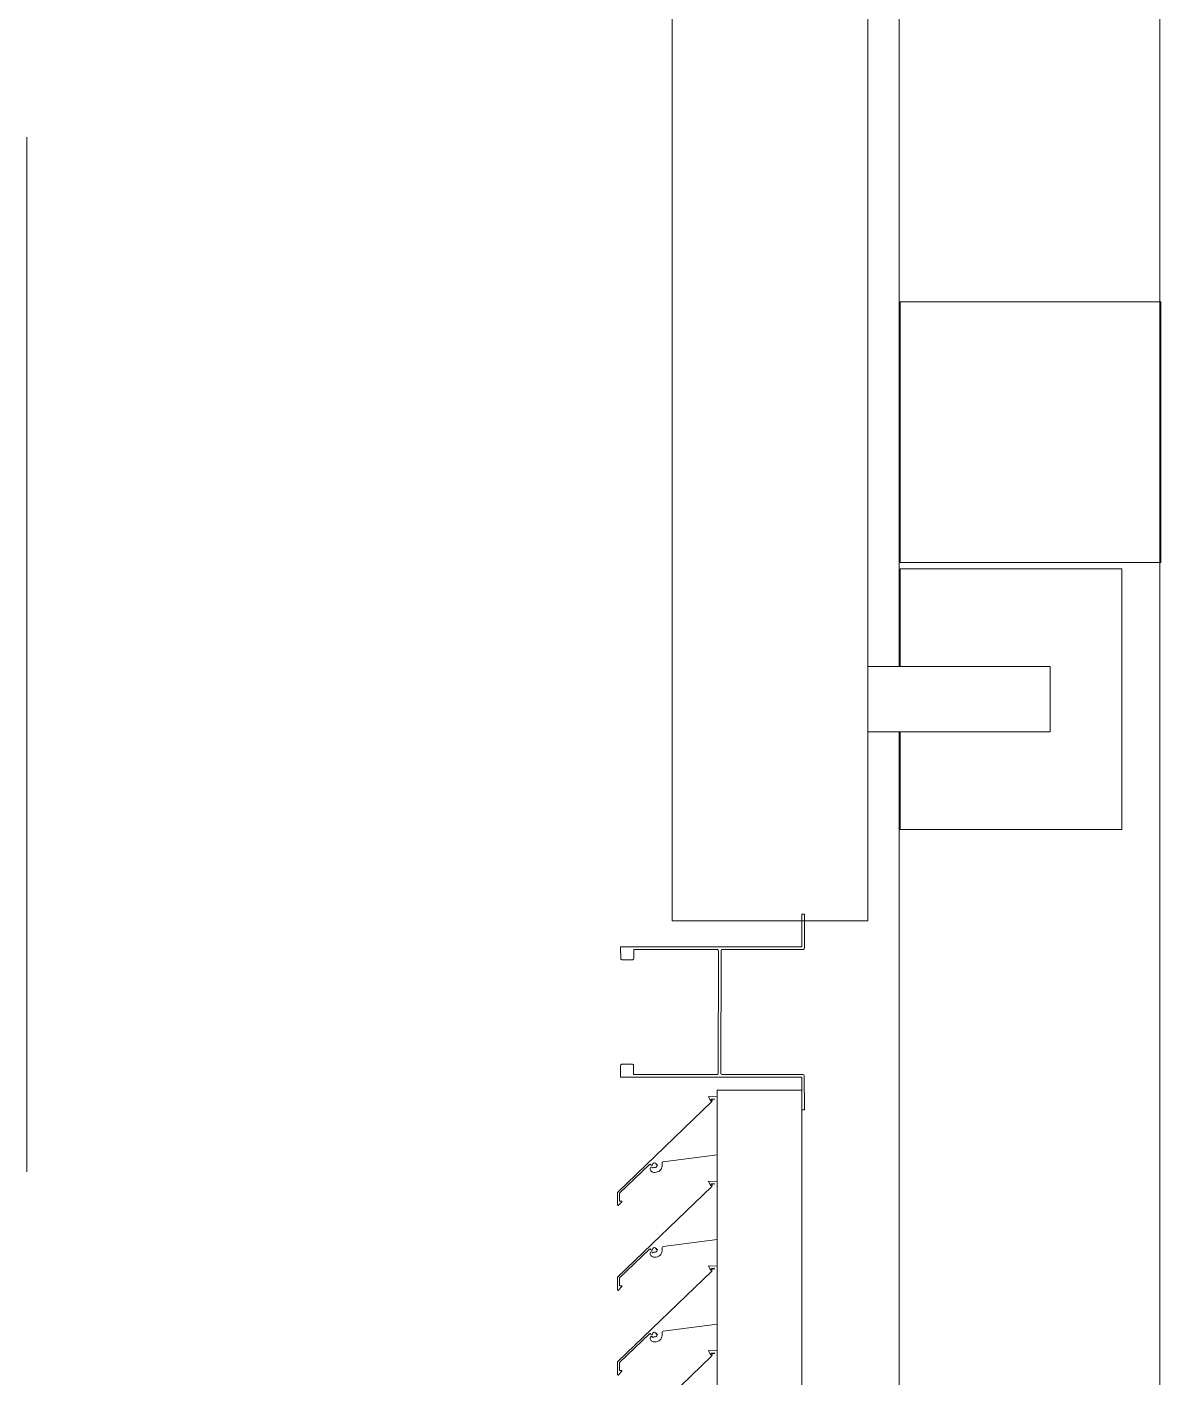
# Model space of a CAD drawing. Header units: millimetres. Extents: x -220592 to 404889, y -217665 to 38245.
# Drawn here: x 7737.65 to 7746.35, y -47942.07 to -47931.71 of the extents above; entities that cross this region are included whole.
import ezdxf

# ---------------------------------------------------------------- set-up
doc = ezdxf.new("R2010")
doc.units = ezdxf.units.MM
doc.linetypes.add('XKITLINE00', pattern=[0])
doc.layers.add('Part', color=7, linetype='Continuous', lineweight=0)
doc.layers.add('S-GRID', color=7, linetype='Continuous', lineweight=0)

# ---------------------------------------------------------------- blocks, each defined once
blk = doc.blocks.new('*A15045')
at = {"layer": 'S-GRID', "color": 7, "linetype": 'XKITLINE00', "lineweight": 0}
blk.add_line((0, 269.722485), (0, 277.659985), dxfattribs=at)
blk = doc.blocks.new('*A15047')
at = {"layer": 'Part', "color": 7, "linetype": 'XKITLINE00', "lineweight": 0}
for p, q in [((8.69, 356.643483), (8.69, 102.780027)), ((6.69, 273.599959), (6.69, 283.199959)), ((6.69, 102.780027), (6.69, 273.099959))]:
    blk.add_line(p, q, dxfattribs=at)
blk = doc.blocks.new('*A15791')
at = {"layer": 'Part', "color": 7, "linetype": 'XKITLINE00', "lineweight": 0}
for p, q in [((5.294696, 268.349826), (5.227201, 268.35244)), ((5.227201, 268.35244), (5.242736, 268.318953)), ((5.255094, 268.312484), (4.529972, 267.616238)), ((5.242736, 268.318953), (5.247859, 268.319365)), ((5.247859, 268.319365), (5.247988, 268.331556)), ((5.247988, 268.331556), (5.272971, 268.334696)), ((5.257991, 268.331027), (5.255094, 268.312484)), ((5.275007, 268.328123), (5.257991, 268.331027)), ((5.272971, 268.334696), (5.275007, 268.328123)), ((4.545007, 267.609871), (4.776023, 267.831274)), ((4.776023, 267.831274), (4.781182, 267.832366)), ((4.781182, 267.832366), (4.784837, 267.827739)), ((4.784837, 267.827739), (4.789301, 267.823885)), ((4.789301, 267.823885), (4.795195, 267.824091)), ((4.795195, 267.824091), (4.799378, 267.828248)), ((4.799378, 267.828248), (4.802492, 267.835822)), ((4.802492, 267.835822), (4.807159, 267.840608)), ((4.807159, 267.840608), (4.813235, 267.843398)), ((4.813235, 267.843398), (4.819907, 267.84382)), ((4.819907, 267.84382), (4.822229, 267.83643)), ((4.822229, 267.83643), (4.829394, 267.835486)), ((4.829394, 267.835486), (4.828225, 267.828426)), ((4.828225, 267.828426), (4.83593, 267.82732)), ((4.835361, 267.820836), (4.832559, 267.814962)), ((4.83593, 267.82732), (4.835361, 267.820836)), ((4.871325, 267.808485), (4.873548, 267.818484)), ((4.872437, 267.838854), (4.872676, 267.844376)), ((4.873923, 267.82872), (4.872437, 267.838854)), ((4.872676, 267.844376), (4.875813, 267.848928)), ((4.873548, 267.818484), (4.873923, 267.82872)), ((4.875813, 267.848928), (4.880888, 267.851118)), ((4.880888, 267.851118), (5.294696, 267.904122)), ((4.78333, 267.806456), (4.78069, 267.800982)), ((4.78069, 267.800982), (4.781186, 267.793212)), ((4.781186, 267.793212), (4.782921, 267.787716)), ((4.782921, 267.787716), (4.785675, 267.782653)), ((4.788474, 267.809693), (4.78333, 267.806456)), ((4.785675, 267.782653), (4.789347, 267.77821)), ((4.794552, 267.809705), (4.788474, 267.809693)), ((4.789347, 267.77821), (4.7938, 267.774552)), ((4.7938, 267.774552), (4.79887, 267.771812)), ((4.799708, 267.806487), (4.794552, 267.809705)), ((4.79887, 267.771812), (4.804371, 267.770093)), ((4.80265, 267.801015), (4.799708, 267.806487)), ((4.80468, 267.805996), (4.80265, 267.801015)), ((4.804371, 267.770093), (4.810099, 267.769457)), ((4.809491, 267.808403), (4.80468, 267.805996)), ((4.815409, 267.807498), (4.809491, 267.808403)), ((4.810099, 267.769457), (4.816898, 267.769359)), ((4.821909, 267.807842), (4.815409, 267.807498)), ((4.816898, 267.769359), (4.827111, 267.770144)), ((4.827877, 267.81044), (4.821909, 267.807842)), ((4.827111, 267.770144), (4.837012, 267.772767)), ((4.832559, 267.814962), (4.827877, 267.81044)), ((4.837012, 267.772767), (4.846275, 267.77714)), ((4.846275, 267.77714), (4.854591, 267.783118)), ((4.854591, 267.783118), (4.861687, 267.790505)), ((4.861687, 267.790505), (4.867327, 267.799055)), ((4.867327, 267.799055), (4.871325, 267.808485)), ((4.529972, 267.616238), (4.530525, 267.517087)), ((4.530525, 267.517087), (4.535206, 267.514619)), ((4.535206, 267.514619), (4.563855, 267.543507)), ((4.54535, 267.548525), (4.545007, 267.609871)), ((4.56277, 267.548428), (4.54535, 267.548525)), ((4.563855, 267.543507), (4.56277, 267.548428))]:
    blk.add_line(p, q, dxfattribs=at)
blk = doc.blocks.new('*A15792')
at = {"layer": 'Part', "color": 7, "linetype": 'XKITLINE00', "lineweight": 0}
for p, q in [((5.255094, 268.962484), (4.529972, 268.266238)), ((5.294696, 268.999826), (5.227201, 269.00244)), ((5.227201, 269.00244), (5.242736, 268.968953)), ((5.242736, 268.968953), (5.247859, 268.969365)), ((5.247859, 268.969365), (5.247988, 268.981556)), ((5.247988, 268.981556), (5.272971, 268.984696)), ((5.257991, 268.981027), (5.255094, 268.962484)), ((5.275007, 268.978123), (5.257991, 268.981027)), ((5.272971, 268.984696), (5.275007, 268.978123)), ((4.880888, 268.501118), (5.294696, 268.554122)), ((4.545007, 268.259871), (4.776023, 268.481274)), ((4.776023, 268.481274), (4.781182, 268.482366)), ((4.78333, 268.456456), (4.78069, 268.450982)), ((4.78069, 268.450982), (4.781186, 268.443212)), ((4.781182, 268.482366), (4.784837, 268.477739)), ((4.781186, 268.443212), (4.782921, 268.437716)), ((4.788474, 268.459693), (4.78333, 268.456456)), ((4.784837, 268.477739), (4.789301, 268.473885)), ((4.794552, 268.459705), (4.788474, 268.459693)), ((4.789301, 268.473885), (4.795195, 268.474091)), ((4.799708, 268.456487), (4.794552, 268.459705)), ((4.795195, 268.474091), (4.799378, 268.478248)), ((4.799378, 268.478248), (4.802492, 268.485822)), ((4.80265, 268.451015), (4.799708, 268.456487)), ((4.802492, 268.485822), (4.807159, 268.490608)), ((4.80468, 268.455996), (4.80265, 268.451015)), ((4.809491, 268.458403), (4.80468, 268.455996)), ((4.807159, 268.490608), (4.813235, 268.493398)), ((4.815409, 268.457498), (4.809491, 268.458403)), ((4.813235, 268.493398), (4.819907, 268.49382)), ((4.821909, 268.457842), (4.815409, 268.457498)), ((4.819907, 268.49382), (4.822229, 268.48643)), ((4.827877, 268.46044), (4.821909, 268.457842)), ((4.822229, 268.48643), (4.829394, 268.485486)), ((4.832559, 268.464962), (4.827877, 268.46044)), ((4.829394, 268.485486), (4.828225, 268.478426)), ((4.828225, 268.478426), (4.83593, 268.47732)), ((4.835361, 268.470836), (4.832559, 268.464962)), ((4.83593, 268.47732), (4.835361, 268.470836)), ((4.854591, 268.433118), (4.861687, 268.440505)), ((4.861687, 268.440505), (4.867327, 268.449055)), ((4.867327, 268.449055), (4.871325, 268.458485)), ((4.871325, 268.458485), (4.873548, 268.468484)), ((4.872437, 268.488854), (4.872676, 268.494376)), ((4.873923, 268.47872), (4.872437, 268.488854)), ((4.872676, 268.494376), (4.875813, 268.498928)), ((4.873548, 268.468484), (4.873923, 268.47872)), ((4.875813, 268.498928), (4.880888, 268.501118)), ((4.782921, 268.437716), (4.785675, 268.432653)), ((4.785675, 268.432653), (4.789347, 268.42821)), ((4.789347, 268.42821), (4.7938, 268.424552)), ((4.7938, 268.424552), (4.79887, 268.421812)), ((4.79887, 268.421812), (4.804371, 268.420093)), ((4.804371, 268.420093), (4.810099, 268.419457)), ((4.810099, 268.419457), (4.816898, 268.419359)), ((4.816898, 268.419359), (4.827111, 268.420144)), ((4.827111, 268.420144), (4.837012, 268.422767)), ((4.837012, 268.422767), (4.846275, 268.42714)), ((4.846275, 268.42714), (4.854591, 268.433118)), ((4.529972, 268.266238), (4.530525, 268.167087)), ((4.54535, 268.198525), (4.545007, 268.259871)), ((4.530525, 268.167087), (4.535206, 268.164619)), ((4.535206, 268.164619), (4.563855, 268.193507)), ((4.56277, 268.198428), (4.54535, 268.198525)), ((4.563855, 268.193507), (4.56277, 268.198428))]:
    blk.add_line(p, q, dxfattribs=at)
blk = doc.blocks.new('*A15793')
at = {"layer": 'Part', "color": 7, "linetype": 'XKITLINE00', "lineweight": 0}
for p, q in [((5.255094, 269.612484), (4.529972, 268.916238)), ((5.294696, 269.649826), (5.227201, 269.65244)), ((5.227201, 269.65244), (5.242736, 269.618953)), ((5.242736, 269.618953), (5.247859, 269.619365)), ((5.247859, 269.619365), (5.247988, 269.631556)), ((5.247988, 269.631556), (5.272971, 269.634696)), ((5.257991, 269.631027), (5.255094, 269.612484)), ((5.275007, 269.628123), (5.257991, 269.631027)), ((5.272971, 269.634696), (5.275007, 269.628123)), ((4.880888, 269.151118), (5.294696, 269.204122)), ((4.545007, 268.909871), (4.776023, 269.131274)), ((4.776023, 269.131274), (4.781182, 269.132366)), ((4.78333, 269.106456), (4.78069, 269.100982)), ((4.78069, 269.100982), (4.781186, 269.093212)), ((4.781182, 269.132366), (4.784837, 269.127739)), ((4.781186, 269.093212), (4.782921, 269.087716)), ((4.782921, 269.087716), (4.785675, 269.082653)), ((4.788474, 269.109693), (4.78333, 269.106456)), ((4.784837, 269.127739), (4.789301, 269.123885)), ((4.785675, 269.082653), (4.789347, 269.07821)), ((4.794552, 269.109705), (4.788474, 269.109693)), ((4.789301, 269.123885), (4.795195, 269.124091)), ((4.789347, 269.07821), (4.7938, 269.074552)), ((4.7938, 269.074552), (4.79887, 269.071812)), ((4.799708, 269.106487), (4.794552, 269.109705)), ((4.795195, 269.124091), (4.799378, 269.128248)), ((4.79887, 269.071812), (4.804371, 269.070093)), ((4.799378, 269.128248), (4.802492, 269.135822)), ((4.80265, 269.101015), (4.799708, 269.106487)), ((4.802492, 269.135822), (4.807159, 269.140608)), ((4.80468, 269.105996), (4.80265, 269.101015)), ((4.804371, 269.070093), (4.810099, 269.069457)), ((4.809491, 269.108403), (4.80468, 269.105996)), ((4.807159, 269.140608), (4.813235, 269.143398)), ((4.815409, 269.107498), (4.809491, 269.108403)), ((4.810099, 269.069457), (4.816898, 269.069359)), ((4.813235, 269.143398), (4.819907, 269.14382)), ((4.821909, 269.107842), (4.815409, 269.107498)), ((4.816898, 269.069359), (4.827111, 269.070144)), ((4.819907, 269.14382), (4.822229, 269.13643)), ((4.827877, 269.11044), (4.821909, 269.107842)), ((4.822229, 269.13643), (4.829394, 269.135486)), ((4.827111, 269.070144), (4.837012, 269.072767)), ((4.832559, 269.114962), (4.827877, 269.11044)), ((4.829394, 269.135486), (4.828225, 269.128426)), ((4.828225, 269.128426), (4.83593, 269.12732)), ((4.835361, 269.120836), (4.832559, 269.114962)), ((4.83593, 269.12732), (4.835361, 269.120836)), ((4.837012, 269.072767), (4.846275, 269.07714)), ((4.846275, 269.07714), (4.854591, 269.083118)), ((4.854591, 269.083118), (4.861687, 269.090505)), ((4.861687, 269.090505), (4.867327, 269.099055)), ((4.867327, 269.099055), (4.871325, 269.108485)), ((4.871325, 269.108485), (4.873548, 269.118484)), ((4.872437, 269.138854), (4.872676, 269.144376)), ((4.873923, 269.12872), (4.872437, 269.138854)), ((4.872676, 269.144376), (4.875813, 269.148928)), ((4.873548, 269.118484), (4.873923, 269.12872)), ((4.875813, 269.148928), (4.880888, 269.151118)), ((4.529972, 268.916238), (4.530525, 268.817087)), ((4.54535, 268.848525), (4.545007, 268.909871)), ((4.530525, 268.817087), (4.535206, 268.814619)), ((4.535206, 268.814619), (4.563855, 268.843507)), ((4.56277, 268.848428), (4.54535, 268.848525)), ((4.563855, 268.843507), (4.56277, 268.848428))]:
    blk.add_line(p, q, dxfattribs=at)
blk = doc.blocks.new('*A15794')
at = {"layer": 'Part', "color": 7, "linetype": 'XKITLINE00', "lineweight": 0}
for p, q in [((5.255094, 270.262484), (4.529972, 269.566238)), ((5.294696, 270.299826), (5.227201, 270.30244)), ((5.227201, 270.30244), (5.242736, 270.268953)), ((5.242736, 270.268953), (5.247859, 270.269365)), ((5.247859, 270.269365), (5.247988, 270.281556)), ((5.247988, 270.281556), (5.272971, 270.284696)), ((5.257991, 270.281027), (5.255094, 270.262484)), ((5.275007, 270.278123), (5.257991, 270.281027)), ((5.272971, 270.284696), (5.275007, 270.278123)), ((4.799378, 269.778248), (4.802492, 269.785822)), ((4.802492, 269.785822), (4.807159, 269.790608)), ((4.807159, 269.790608), (4.813235, 269.793398)), ((4.813235, 269.793398), (4.819907, 269.79382)), ((4.819907, 269.79382), (4.822229, 269.78643)), ((4.822229, 269.78643), (4.829394, 269.785486)), ((4.829394, 269.785486), (4.828225, 269.778426)), ((4.872437, 269.788854), (4.872676, 269.794376)), ((4.873923, 269.77872), (4.872437, 269.788854)), ((4.872676, 269.794376), (4.875813, 269.798928)), ((4.875813, 269.798928), (4.880888, 269.801118)), ((4.880888, 269.801118), (5.294696, 269.854122)), ((4.545007, 269.559871), (4.776023, 269.781274)), ((4.776023, 269.781274), (4.781182, 269.782366)), ((4.78333, 269.756456), (4.78069, 269.750982)), ((4.78069, 269.750982), (4.781186, 269.743212)), ((4.781182, 269.782366), (4.784837, 269.777739)), ((4.781186, 269.743212), (4.782921, 269.737716)), ((4.782921, 269.737716), (4.785675, 269.732653)), ((4.788474, 269.759693), (4.78333, 269.756456)), ((4.784837, 269.777739), (4.789301, 269.773885)), ((4.785675, 269.732653), (4.789347, 269.72821)), ((4.794552, 269.759705), (4.788474, 269.759693)), ((4.789301, 269.773885), (4.795195, 269.774091)), ((4.789347, 269.72821), (4.7938, 269.724552)), ((4.7938, 269.724552), (4.79887, 269.721812)), ((4.799708, 269.756487), (4.794552, 269.759705)), ((4.795195, 269.774091), (4.799378, 269.778248)), ((4.79887, 269.721812), (4.804371, 269.720093)), ((4.80265, 269.751015), (4.799708, 269.756487)), ((4.80468, 269.755996), (4.80265, 269.751015)), ((4.804371, 269.720093), (4.810099, 269.719457)), ((4.809491, 269.758403), (4.80468, 269.755996)), ((4.815409, 269.757498), (4.809491, 269.758403)), ((4.810099, 269.719457), (4.816898, 269.719359)), ((4.821909, 269.757842), (4.815409, 269.757498)), ((4.816898, 269.719359), (4.827111, 269.720144)), ((4.827877, 269.76044), (4.821909, 269.757842)), ((4.827111, 269.720144), (4.837012, 269.722767)), ((4.832559, 269.764962), (4.827877, 269.76044)), ((4.828225, 269.778426), (4.83593, 269.77732)), ((4.835361, 269.770836), (4.832559, 269.764962)), ((4.83593, 269.77732), (4.835361, 269.770836)), ((4.837012, 269.722767), (4.846275, 269.72714)), ((4.846275, 269.72714), (4.854591, 269.733118)), ((4.854591, 269.733118), (4.861687, 269.740505)), ((4.861687, 269.740505), (4.867327, 269.749055)), ((4.867327, 269.749055), (4.871325, 269.758485)), ((4.871325, 269.758485), (4.873548, 269.768484)), ((4.873548, 269.768484), (4.873923, 269.77872)), ((4.529972, 269.566238), (4.530525, 269.467087)), ((4.535206, 269.464619), (4.563855, 269.493507)), ((4.54535, 269.498525), (4.545007, 269.559871)), ((4.56277, 269.498428), (4.54535, 269.498525)), ((4.563855, 269.493507), (4.56277, 269.498428)), ((4.530525, 269.467087), (4.535206, 269.464619))]:
    blk.add_line(p, q, dxfattribs=at)
blk = doc.blocks.new('*A15795')
at = {"layer": 'Part', "color": 7, "linetype": 'XKITLINE00', "lineweight": 0}
for p, q in [((5.294696, 270.34983), (5.944696, 270.34983)), ((5.294696, 270.34983), (5.294696, 257.149944)), ((5.944696, 270.34983), (5.944696, 257.149944)), ((5.294696, 257.149944), (5.944696, 257.149944))]:
    blk.add_line(p, q, dxfattribs=at)
blk = doc.blocks.new('*A15796')
at = {"layer": 'Part', "color": 7, "linetype": 'XKITLINE00', "lineweight": 0}
for p, q in [((5.944368, 271.449725), (5.944412, 271.699725)), ((5.944412, 271.699725), (5.964412, 271.699722)), ((5.964412, 271.699722), (5.964367, 271.439722)), ((4.555113, 271.356141), (4.554368, 271.449968)), ((4.554368, 271.449968), (5.944368, 271.449725)), ((4.558796, 271.351652), (4.555113, 271.356141)), ((4.564351, 271.349966), (4.558796, 271.351652)), ((4.648178, 271.350713), (4.564351, 271.349966)), ((4.652666, 271.354395), (4.648178, 271.350713)), ((4.654353, 271.35995), (4.652666, 271.354395)), ((4.654365, 271.42995), (4.654353, 271.35995)), ((5.298192, 271.429077), (4.654365, 271.42995)), ((5.302679, 271.425393), (5.298192, 271.429077)), ((5.304363, 271.419837), (5.302679, 271.425393)), ((5.303437, 270.47601), (5.304363, 271.419837)), ((5.324363, 271.419833), (5.324199, 270.479833)), ((5.325125, 271.42366), (5.324363, 271.419833)), ((5.328809, 271.428147), (5.325125, 271.42366)), ((5.334365, 271.429832), (5.328809, 271.428147)), ((5.958192, 271.430484), (5.334365, 271.429832)), ((5.96268, 271.434166), (5.958192, 271.430484)), ((5.964367, 271.439722), (5.96268, 271.434166)), ((4.554194, 270.449968), (4.55421, 270.539968)), ((4.55421, 270.539968), (4.555896, 270.545523)), ((4.555896, 270.545523), (4.560384, 270.549206)), ((4.560384, 270.549206), (4.644211, 270.549952)), ((4.644211, 270.549952), (4.649767, 270.548266)), ((4.649767, 270.548266), (4.653449, 270.543777)), ((4.653449, 270.543777), (4.654197, 270.46995)), ((5.944194, 270.449725), (4.554194, 270.449968)), ((4.654197, 270.46995), (5.294197, 270.469839)), ((5.294197, 270.469839), (5.299753, 270.471523)), ((5.299753, 270.471523), (5.303437, 270.47601)), ((5.324199, 270.479833), (5.325883, 270.474277)), ((5.325883, 270.474277), (5.330371, 270.470594)), ((5.330371, 270.470594), (5.954197, 270.469723)), ((5.94415, 270.199725), (5.944194, 270.449725)), ((5.954197, 270.469723), (5.959753, 270.468037)), ((5.959753, 270.468037), (5.963435, 270.463549)), ((5.963435, 270.463549), (5.96415, 270.199722)), ((5.96415, 270.199722), (5.94415, 270.199725))]:
    blk.add_line(p, q, dxfattribs=at)
blk = doc.blocks.new('*A15801')
at = {"layer": 'Part', "color": 7, "linetype": 'XKITLINE00', "lineweight": 0}
for p, q in [((7.849985, 273.599959), (6.45, 273.599959)), ((7.849985, 273.099959), (7.849985, 273.599959)), ((6.45, 273.099959), (7.849985, 273.099959))]:
    blk.add_line(p, q, dxfattribs=at)
blk = doc.blocks.new('*A15802')
at = {"layer": 'Part', "color": 7, "linetype": 'XKITLINE00', "lineweight": 0}
for p, q in [((6.700008, 274.349959), (8.400008, 274.349959)), ((6.700008, 273.599959), (6.700008, 274.349959)), ((8.400008, 274.349959), (8.400008, 272.349959)), ((6.700008, 272.349959), (6.700008, 273.099959)), ((8.400008, 272.349959), (6.700008, 272.349959))]:
    blk.add_line(p, q, dxfattribs=at)
blk = doc.blocks.new('*A15803')
at = {"layer": 'Part', "color": 7, "linetype": 'XKITLINE00', "lineweight": 0}
for p, q in [((6.45, 286.449959), (4.95, 286.449959)), ((4.95, 286.449959), (4.95, 271.649959)), ((6.45, 286.449959), (6.45, 271.649959)), ((6.45, 271.649959), (4.95, 271.649959))]:
    blk.add_line(p, q, dxfattribs=at)
blk = doc.blocks.new('*A15837')
at = {"layer": 'Part', "color": 7, "linetype": 'XKITLINE00', "lineweight": 0}
for p, q in [((8.7, 276.397687), (6.7, 276.397687)), ((6.7, 276.397687), (6.7, 274.397687)), ((8.7, 274.397687), (8.7, 276.397687)), ((6.7, 274.397687), (8.7, 274.397687))]:
    blk.add_line(p, q, dxfattribs=at)

msp = doc.modelspace()

# ---------------------------------------------------------------- block references
at = {"color": 7, "lineweight": 0}
for name in ['*A15045', '*A15047', '*A15803', '*A15837', '*A15802', '*A15801', '*A15796', '*A15794', '*A15795', '*A15793', '*A15792', '*A15791']:
    msp.add_blockref(name, (7737.6457, -48210.2152), dxfattribs=at)

doc.saveas('drawing.dxf')
